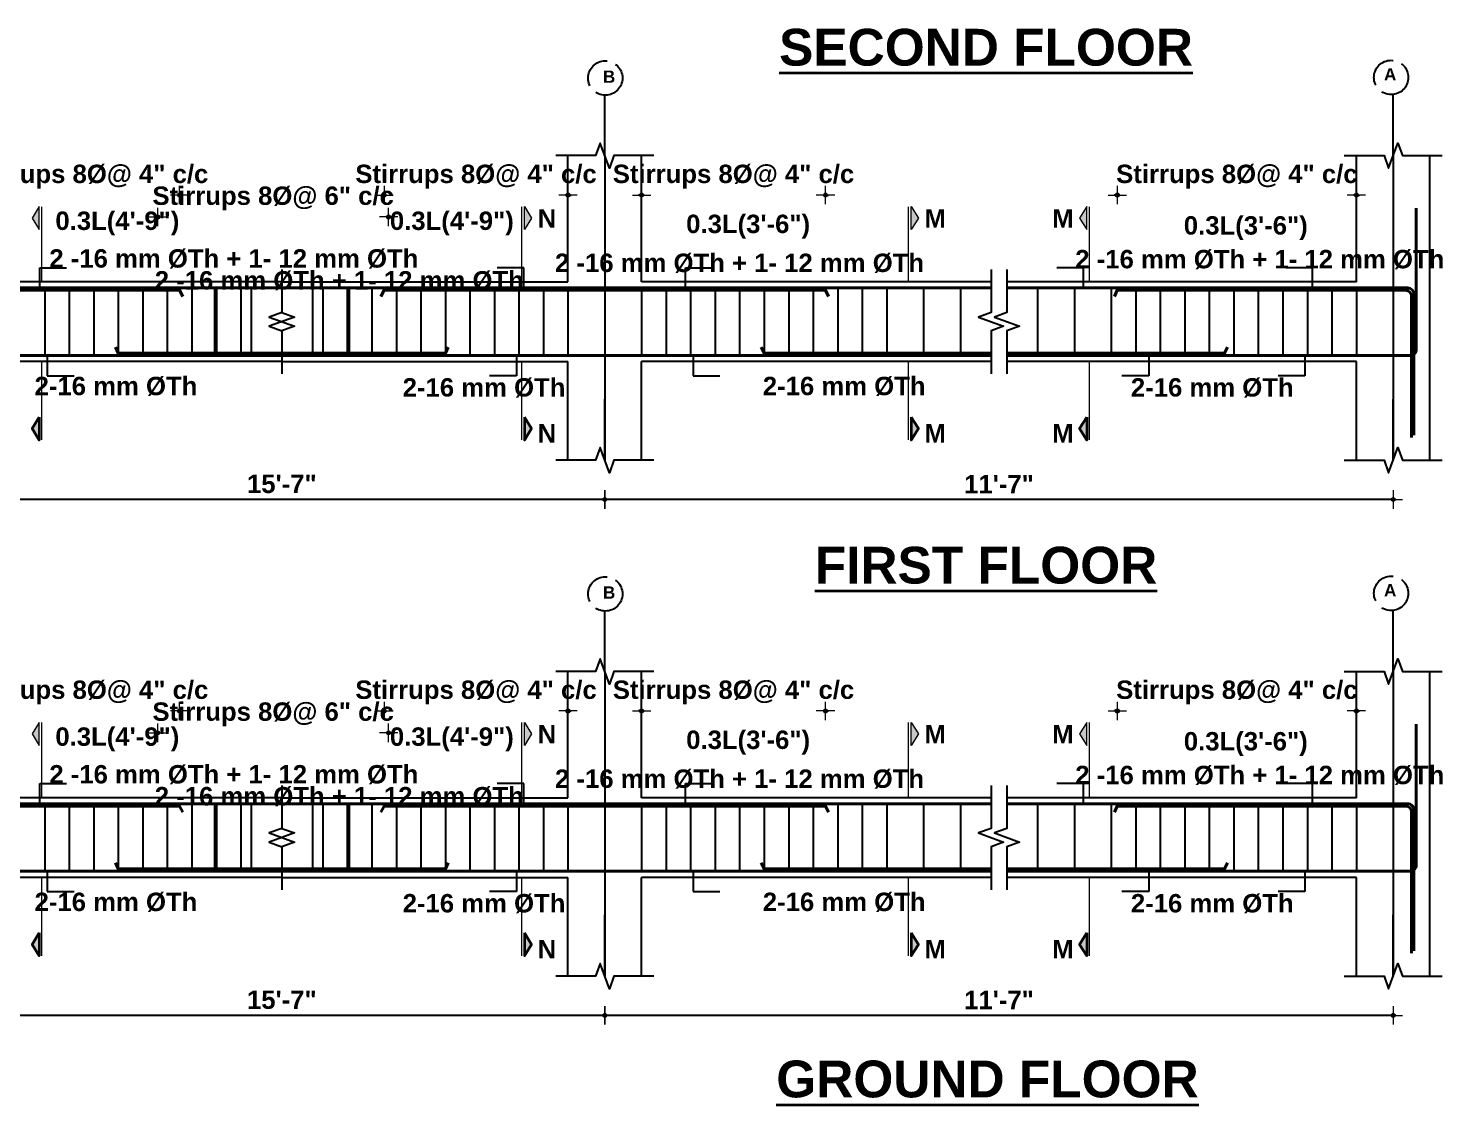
# Model space of a CAD drawing. Header units: inches. Extents: x -12073856 to 12321241, y -1226296 to 1319224.
# Drawn here: x 129398.9 to 129860.4, y 49502.2 to 49853.3 of the extents above; entities that cross this region are included whole.
import ezdxf
from ezdxf.enums import TextEntityAlignment as Align

# ---------------------------------------------------------------- set-up
doc = ezdxf.new("R2010")
doc.units = ezdxf.units.IN
doc.header["$MEASUREMENT"] = 0
doc.header["$PDMODE"] = 35
doc.linetypes.add('ACAD_ISO02W100', pattern=[15, 12, -3])
for name, color, linetype, lineweight in [('BAR', 5, 'Continuous', 40), ('Dimension', 130, 'Continuous', 9), ('Hatch', 9, 'Continuous', 9), ('HATCH1', 4, 'ACAD_ISO02W100', 13), ('TEXT', 255, 'Continuous', 35)]:
    doc.layers.add(name, color=color, linetype=linetype, lineweight=lineweight)
doc.layers.add('STIRRUP', color=10, linetype='Continuous')
doc.styles.add('1.8 str', font='times.ttf', dxfattribs={"width": 0.8, "height": 6})
doc.styles.add('STYLE1', font='arialbd.ttf')
doc.dimstyles.new('1.4', dxfattribs={"dimscale": 0, "dimtxt": 6, "dimasz": 0.5, "dimexe": 2, "dimexo": 9, "dimgap": 2, "dimtad": 1, "dimdec": 0, "dimlfac": 0.5, "dimzin": 3, "dimdsep": 46, "dimlunit": 4, "dimtxsty": '1.8 str', "dimblk": 'DIM', "dimcen": 3, "dimdle": 3, "dimse1": 1, "dimse2": 1, "dimclrd": 256, "dimclre": 256, "dimclrt": 7, "dimadec": 1, "dimazin": 2, "dimtfac": 1, "dimtdec": 0, "dimtix": 1, "dimtofl": 0, "dimtmove": 2, "dimatfit": 3, "dimldrblk": 'ARROW', "dimfxl": 2, "dimfrac": 2, "dimtolj": 2, "dimtzin": 0, "dimarcsym": 0})

# ---------------------------------------------------------------- blocks, each defined once
blk = doc.blocks.new('DIM')
at = {"layer": 'Dimension'}
h = blk.add_hatch(color=256, dxfattribs=at)
h.paths.add_polyline_path([(0, 1.28), (0, 0), (1.28, 0, 0.414214)])
h.paths.add_polyline_path([(1.28, 0), (0, 0), (0, -1.28, 0.414214)])
h.paths.add_polyline_path([(0, 0), (-1.28, 0, 0.414214), (0, -1.28)])
h.paths.add_polyline_path([(0, 1.28, 0.414214), (-1.28, 0), (0, 0)])
for p, q in [((-6, 0), (6, 0)), ((0, 6), (0, -6))]:
    blk.add_line(p, q, dxfattribs=at)
blk.add_circle((0, 0), 1.28, dxfattribs=at)
blk = doc.blocks.new('*D2307')
at = {"layer": 'Defpoints', "color": 0, "ltscale": 10, "transparency": 16777216}
for p in [(129388.29, 49630.62), (129388.29, 49617.08), (129448.29, 49599.57)]:
    blk.add_point(p, dxfattribs=at)
at = {"layer": 'Dimension', "lineweight": -2, "ltscale": 10, "transparency": 16777216}
for p, q in [((129387.79, 49630.62), (129387.29, 49630.62)), ((129448.79, 49630.62), (129449.29, 49630.62))]:
    blk.add_line(p, q, dxfattribs=at)
at = {"layer": 'Dimension', "lineweight": -2, "ltscale": 10, "transparency": 16777216, "xscale": 0.5, "yscale": 0.5, "zscale": 0.5}
blk.add_blockref('DIM', (129388.29, 49630.62), dxfattribs=at)
at = {"layer": 'Dimension', "lineweight": -2, "ltscale": 10, "transparency": 16777216, "xscale": 0.5, "yscale": 0.5, "zscale": 0.5, "rotation": 180}
blk.add_blockref('DIM', (129448.29, 49630.62), dxfattribs=at)
at = {"layer": 'Dimension', "color": 7, "ltscale": 10, "transparency": 16777216, "insert": (129418.29, 49636.65), "char_height": 6, "attachment_point": 5, "style": 'STYLE1'}
blk.add_mtext('\\A2;Stirrups 8%%C@ 4" c/c', dxfattribs=at)
blk = doc.blocks.new('ARROW')
at = {"layer": 'Hatch'}
h = blk.add_hatch(color=256, dxfattribs=at)
h.dxf.hatch_style = 1
h.paths.add_polyline_path([(12191115.76, -1270860.08), (12191485.38, -1270660.08), (12191115.76, -1270660.08)])
for p, q in [((12191115.76, -1270860.08), (12191115.76, -1270060.08)), ((12191015.76, -1270160.08), (12196382.95, -1270160.08)), ((12191485.38, -1270660.08), (12190746.15, -1270660.08)), ((12190746.15, -1270660.08), (12191115.76, -1270860.08)), ((12191485.38, -1270660.08), (12191115.76, -1270860.08))]:
    blk.add_line(p, q, dxfattribs=at)
blk = doc.blocks.new('*D2311')
at = {"layer": 'Defpoints', "color": 0, "ltscale": 10, "transparency": 16777216}
for p in [(129376.29, 49544.13), (129587, 49544.13), (129376.29, 49531.31)]:
    blk.add_point(p, dxfattribs=at)
at = {"layer": 'Dimension', "lineweight": -2, "ltscale": 10, "transparency": 16777216}
blk.add_line((129586.5, 49531.31), (129376.79, 49531.31), dxfattribs=at)
at = {"layer": 'Dimension', "lineweight": -2, "ltscale": 10, "transparency": 16777216, "xscale": 0.5, "yscale": 0.5, "zscale": 0.5, "rotation": 180}
blk.add_blockref('DIM', (129376.29, 49531.31), dxfattribs=at)
at = {"layer": 'Dimension', "lineweight": -2, "ltscale": 10, "transparency": 16777216, "xscale": 0.5, "yscale": 0.5, "zscale": 0.5}
blk.add_blockref('DIM', (129587, 49531.31), dxfattribs=at)
at = {"layer": 'Dimension', "color": 7, "ltscale": 10, "transparency": 16777216, "insert": (129481.65, 49536.38), "char_height": 6, "attachment_point": 5, "style": 'STYLE1'}
blk.add_mtext('\\A2;15\'-7"', dxfattribs=at)
blk = doc.blocks.new('*D2313')
at = {"layer": 'Defpoints', "color": 0, "ltscale": 10, "transparency": 16777216}
for p in [(129754.21, 49630.62), (129832.21, 49618.65), (129754.21, 49614.08)]:
    blk.add_point(p, dxfattribs=at)
at = {"layer": 'Dimension', "lineweight": -2, "ltscale": 10, "transparency": 16777216}
for p, q in [((129753.71, 49630.62), (129753.21, 49630.62)), ((129832.71, 49630.62), (129833.21, 49630.62))]:
    blk.add_line(p, q, dxfattribs=at)
at = {"layer": 'Dimension', "lineweight": -2, "ltscale": 10, "transparency": 16777216, "xscale": 0.5, "yscale": 0.5, "zscale": 0.5}
blk.add_blockref('DIM', (129754.21, 49630.62), dxfattribs=at)
at = {"layer": 'Dimension', "lineweight": -2, "ltscale": 10, "transparency": 16777216, "xscale": 0.5, "yscale": 0.5, "zscale": 0.5, "rotation": 180}
blk.add_blockref('DIM', (129832.21, 49630.62), dxfattribs=at)
at = {"layer": 'Dimension', "color": 7, "ltscale": 10, "transparency": 16777216, "insert": (129793.21, 49636.65), "char_height": 6, "attachment_point": 5, "style": 'STYLE1'}
blk.add_mtext('\\A2;Stirrups 8%%C@ 4" c/c', dxfattribs=at)
blk = doc.blocks.new('*D2314')
at = {"layer": 'Defpoints', "color": 0, "ltscale": 10, "transparency": 16777216}
for p in [(129587, 49544.13), (129844.21, 49544.13), (129587, 49531.31)]:
    blk.add_point(p, dxfattribs=at)
at = {"layer": 'Dimension', "lineweight": -2, "ltscale": 10, "transparency": 16777216}
blk.add_line((129843.71, 49531.31), (129587.5, 49531.31), dxfattribs=at)
at = {"layer": 'Dimension', "lineweight": -2, "ltscale": 10, "transparency": 16777216, "xscale": 0.5, "yscale": 0.5, "zscale": 0.5, "rotation": 180}
blk.add_blockref('DIM', (129587, 49531.31), dxfattribs=at)
at = {"layer": 'Dimension', "lineweight": -2, "ltscale": 10, "transparency": 16777216, "xscale": 0.5, "yscale": 0.5, "zscale": 0.5}
blk.add_blockref('DIM', (129844.21, 49531.31), dxfattribs=at)
at = {"layer": 'Dimension', "color": 7, "ltscale": 10, "transparency": 16777216, "insert": (129715.61, 49536.33), "char_height": 6, "attachment_point": 5, "style": 'STYLE1'}
blk.add_mtext('\\A2;11\'-7"', dxfattribs=at)
blk = doc.blocks.new('*D2315')
at = {"layer": 'Defpoints', "color": 0, "ltscale": 10, "transparency": 16777216}
for p in [(129516.48, 49623.49), (129441.13, 49606.95), (129516.48, 49592.43)]:
    blk.add_point(p, dxfattribs=at)
at = {"layer": 'Dimension', "lineweight": -2, "ltscale": 10, "transparency": 16777216}
for p, q in [((129440.63, 49623.49), (129440.13, 49623.49)), ((129516.98, 49623.49), (129517.48, 49623.49))]:
    blk.add_line(p, q, dxfattribs=at)
at = {"layer": 'Dimension', "lineweight": -2, "ltscale": 10, "transparency": 16777216, "xscale": 0.5, "yscale": 0.5, "zscale": 0.5}
blk.add_blockref('DIM', (129441.13, 49623.49), dxfattribs=at)
at = {"layer": 'Dimension', "lineweight": -2, "ltscale": 10, "transparency": 16777216, "xscale": 0.5, "yscale": 0.5, "zscale": 0.5, "rotation": 180}
blk.add_blockref('DIM', (129516.48, 49623.49), dxfattribs=at)
at = {"layer": 'Dimension', "color": 7, "ltscale": 10, "transparency": 16777216, "insert": (129478.81, 49629.51), "char_height": 6, "attachment_point": 5, "style": 'STYLE1'}
blk.add_mtext('\\A2;Stirrups 8%%C@ 6" c/c', dxfattribs=at)
blk = doc.blocks.new('*D2316')
at = {"layer": 'Defpoints', "color": 0, "ltscale": 10, "transparency": 16777216}
for p in [(129575, 49630.62), (129575, 49617.08), (129515, 49599.57)]:
    blk.add_point(p, dxfattribs=at)
at = {"layer": 'Dimension', "lineweight": -2, "ltscale": 10, "transparency": 16777216}
for p, q in [((129514.5, 49630.62), (129514, 49630.62)), ((129575.5, 49630.62), (129576, 49630.62))]:
    blk.add_line(p, q, dxfattribs=at)
at = {"layer": 'Dimension', "lineweight": -2, "ltscale": 10, "transparency": 16777216, "xscale": 0.5, "yscale": 0.5, "zscale": 0.5}
blk.add_blockref('DIM', (129515, 49630.62), dxfattribs=at)
at = {"layer": 'Dimension', "lineweight": -2, "ltscale": 10, "transparency": 16777216, "xscale": 0.5, "yscale": 0.5, "zscale": 0.5, "rotation": 180}
blk.add_blockref('DIM', (129575, 49630.62), dxfattribs=at)
at = {"layer": 'Dimension', "color": 7, "ltscale": 10, "transparency": 16777216, "insert": (129545, 49636.65), "char_height": 6, "attachment_point": 5, "style": 'STYLE1'}
blk.add_mtext('\\A2;Stirrups 8%%C@ 4" c/c', dxfattribs=at)
blk = doc.blocks.new('*D2317')
at = {"layer": 'Defpoints', "color": 0, "ltscale": 10, "transparency": 16777216}
for p in [(129599, 49630.62), (129599, 49617.08), (129659, 49599.57)]:
    blk.add_point(p, dxfattribs=at)
at = {"layer": 'Dimension', "lineweight": -2, "ltscale": 10, "transparency": 16777216}
for p, q in [((129598.5, 49630.62), (129598, 49630.62)), ((129659.5, 49630.62), (129660, 49630.62))]:
    blk.add_line(p, q, dxfattribs=at)
at = {"layer": 'Dimension', "lineweight": -2, "ltscale": 10, "transparency": 16777216, "xscale": 0.5, "yscale": 0.5, "zscale": 0.5}
blk.add_blockref('DIM', (129599, 49630.62), dxfattribs=at)
at = {"layer": 'Dimension', "lineweight": -2, "ltscale": 10, "transparency": 16777216, "xscale": 0.5, "yscale": 0.5, "zscale": 0.5, "rotation": 180}
blk.add_blockref('DIM', (129659, 49630.62), dxfattribs=at)
at = {"layer": 'Dimension', "color": 7, "ltscale": 10, "transparency": 16777216, "insert": (129629, 49636.65), "char_height": 6, "attachment_point": 5, "style": 'STYLE1'}
blk.add_mtext('\\A2;Stirrups 8%%C@ 4" c/c', dxfattribs=at)
blk = doc.blocks.new('*D2363')
at = {"layer": 'Defpoints', "color": 0, "ltscale": 10, "transparency": 16777216}
for p in [(129388.29, 49798.92), (129388.29, 49785.37), (129448.29, 49767.86)]:
    blk.add_point(p, dxfattribs=at)
at = {"layer": 'Dimension', "lineweight": -2, "ltscale": 10, "transparency": 16777216}
for p, q in [((129387.79, 49798.92), (129387.29, 49798.92)), ((129448.79, 49798.92), (129449.29, 49798.92))]:
    blk.add_line(p, q, dxfattribs=at)
at = {"layer": 'Dimension', "lineweight": -2, "ltscale": 10, "transparency": 16777216, "xscale": 0.5, "yscale": 0.5, "zscale": 0.5}
blk.add_blockref('DIM', (129388.29, 49798.92), dxfattribs=at)
at = {"layer": 'Dimension', "lineweight": -2, "ltscale": 10, "transparency": 16777216, "xscale": 0.5, "yscale": 0.5, "zscale": 0.5, "rotation": 180}
blk.add_blockref('DIM', (129448.29, 49798.92), dxfattribs=at)
at = {"layer": 'Dimension', "color": 7, "ltscale": 10, "transparency": 16777216, "insert": (129418.29, 49804.94), "char_height": 6, "attachment_point": 5, "style": 'STYLE1'}
blk.add_mtext('\\A2;Stirrups 8%%C@ 4" c/c', dxfattribs=at)
blk = doc.blocks.new('*D2367')
at = {"layer": 'Defpoints', "color": 0, "ltscale": 10, "transparency": 16777216}
for p in [(129754.21, 49798.92), (129832.21, 49786.94), (129754.21, 49782.37)]:
    blk.add_point(p, dxfattribs=at)
at = {"layer": 'Dimension', "lineweight": -2, "ltscale": 10, "transparency": 16777216}
for p, q in [((129753.71, 49798.92), (129753.21, 49798.92)), ((129832.71, 49798.92), (129833.21, 49798.92))]:
    blk.add_line(p, q, dxfattribs=at)
at = {"layer": 'Dimension', "lineweight": -2, "ltscale": 10, "transparency": 16777216, "xscale": 0.5, "yscale": 0.5, "zscale": 0.5}
blk.add_blockref('DIM', (129754.21, 49798.92), dxfattribs=at)
at = {"layer": 'Dimension', "lineweight": -2, "ltscale": 10, "transparency": 16777216, "xscale": 0.5, "yscale": 0.5, "zscale": 0.5, "rotation": 180}
blk.add_blockref('DIM', (129832.21, 49798.92), dxfattribs=at)
at = {"layer": 'Dimension', "color": 7, "ltscale": 10, "transparency": 16777216, "insert": (129793.21, 49804.94), "char_height": 6, "attachment_point": 5, "style": 'STYLE1'}
blk.add_mtext('\\A2;Stirrups 8%%C@ 4" c/c', dxfattribs=at)
blk = doc.blocks.new('*D2368')
at = {"layer": 'Defpoints', "color": 0, "ltscale": 10, "transparency": 16777216}
for p in [(129516.48, 49791.78), (129441.13, 49775.24), (129516.48, 49760.73)]:
    blk.add_point(p, dxfattribs=at)
at = {"layer": 'Dimension', "lineweight": -2, "ltscale": 10, "transparency": 16777216}
for p, q in [((129440.63, 49791.78), (129440.13, 49791.78)), ((129516.98, 49791.78), (129517.48, 49791.78))]:
    blk.add_line(p, q, dxfattribs=at)
at = {"layer": 'Dimension', "lineweight": -2, "ltscale": 10, "transparency": 16777216, "xscale": 0.5, "yscale": 0.5, "zscale": 0.5}
blk.add_blockref('DIM', (129441.13, 49791.78), dxfattribs=at)
at = {"layer": 'Dimension', "lineweight": -2, "ltscale": 10, "transparency": 16777216, "xscale": 0.5, "yscale": 0.5, "zscale": 0.5, "rotation": 180}
blk.add_blockref('DIM', (129516.48, 49791.78), dxfattribs=at)
at = {"layer": 'Dimension', "color": 7, "ltscale": 10, "transparency": 16777216, "insert": (129478.81, 49797.81), "char_height": 6, "attachment_point": 5, "style": 'STYLE1'}
blk.add_mtext('\\A2;Stirrups 8%%C@ 6" c/c', dxfattribs=at)
blk = doc.blocks.new('*D2369')
at = {"layer": 'Defpoints', "color": 0, "ltscale": 10, "transparency": 16777216}
for p in [(129575, 49798.92), (129575, 49785.37), (129515, 49767.86)]:
    blk.add_point(p, dxfattribs=at)
at = {"layer": 'Dimension', "lineweight": -2, "ltscale": 10, "transparency": 16777216}
for p, q in [((129514.5, 49798.92), (129514, 49798.92)), ((129575.5, 49798.92), (129576, 49798.92))]:
    blk.add_line(p, q, dxfattribs=at)
at = {"layer": 'Dimension', "lineweight": -2, "ltscale": 10, "transparency": 16777216, "xscale": 0.5, "yscale": 0.5, "zscale": 0.5}
blk.add_blockref('DIM', (129515, 49798.92), dxfattribs=at)
at = {"layer": 'Dimension', "lineweight": -2, "ltscale": 10, "transparency": 16777216, "xscale": 0.5, "yscale": 0.5, "zscale": 0.5, "rotation": 180}
blk.add_blockref('DIM', (129575, 49798.92), dxfattribs=at)
at = {"layer": 'Dimension', "color": 7, "ltscale": 10, "transparency": 16777216, "insert": (129545, 49804.94), "char_height": 6, "attachment_point": 5, "style": 'STYLE1'}
blk.add_mtext('\\A2;Stirrups 8%%C@ 4" c/c', dxfattribs=at)
blk = doc.blocks.new('*D2370')
at = {"layer": 'Defpoints', "color": 0, "ltscale": 10, "transparency": 16777216}
for p in [(129599, 49798.92), (129599, 49785.37), (129659, 49767.86)]:
    blk.add_point(p, dxfattribs=at)
at = {"layer": 'Dimension', "lineweight": -2, "ltscale": 10, "transparency": 16777216}
for p, q in [((129598.5, 49798.92), (129598, 49798.92)), ((129659.5, 49798.92), (129660, 49798.92))]:
    blk.add_line(p, q, dxfattribs=at)
at = {"layer": 'Dimension', "lineweight": -2, "ltscale": 10, "transparency": 16777216, "xscale": 0.5, "yscale": 0.5, "zscale": 0.5}
blk.add_blockref('DIM', (129599, 49798.92), dxfattribs=at)
at = {"layer": 'Dimension', "lineweight": -2, "ltscale": 10, "transparency": 16777216, "xscale": 0.5, "yscale": 0.5, "zscale": 0.5, "rotation": 180}
blk.add_blockref('DIM', (129659, 49798.92), dxfattribs=at)
at = {"layer": 'Dimension', "color": 7, "ltscale": 10, "transparency": 16777216, "insert": (129629, 49804.94), "char_height": 6, "attachment_point": 5, "style": 'STYLE1'}
blk.add_mtext('\\A2;Stirrups 8%%C@ 4" c/c', dxfattribs=at)
blk = doc.blocks.new('*D2371')
at = {"layer": 'Defpoints', "color": 0, "ltscale": 10, "transparency": 16777216}
for p in [(129376.29, 49712.42), (129587, 49712.42), (129376.29, 49699.61)]:
    blk.add_point(p, dxfattribs=at)
at = {"layer": 'Dimension', "lineweight": -2, "ltscale": 10, "transparency": 16777216}
blk.add_line((129586.5, 49699.61), (129376.79, 49699.61), dxfattribs=at)
at = {"layer": 'Dimension', "lineweight": -2, "ltscale": 10, "transparency": 16777216, "xscale": 0.5, "yscale": 0.5, "zscale": 0.5, "rotation": 180}
blk.add_blockref('DIM', (129376.29, 49699.61), dxfattribs=at)
at = {"layer": 'Dimension', "lineweight": -2, "ltscale": 10, "transparency": 16777216, "xscale": 0.5, "yscale": 0.5, "zscale": 0.5}
blk.add_blockref('DIM', (129587, 49699.61), dxfattribs=at)
at = {"layer": 'Dimension', "color": 7, "ltscale": 10, "transparency": 16777216, "insert": (129481.65, 49704.67), "char_height": 6, "attachment_point": 5, "style": 'STYLE1'}
blk.add_mtext('\\A2;15\'-7"', dxfattribs=at)
blk = doc.blocks.new('*D2373')
at = {"layer": 'Defpoints', "color": 0, "ltscale": 10, "transparency": 16777216}
for p in [(129587, 49712.42), (129844.21, 49712.42), (129587, 49699.61)]:
    blk.add_point(p, dxfattribs=at)
at = {"layer": 'Dimension', "lineweight": -2, "ltscale": 10, "transparency": 16777216}
blk.add_line((129843.71, 49699.61), (129587.5, 49699.61), dxfattribs=at)
at = {"layer": 'Dimension', "lineweight": -2, "ltscale": 10, "transparency": 16777216, "xscale": 0.5, "yscale": 0.5, "zscale": 0.5, "rotation": 180}
blk.add_blockref('DIM', (129587, 49699.61), dxfattribs=at)
at = {"layer": 'Dimension', "lineweight": -2, "ltscale": 10, "transparency": 16777216, "xscale": 0.5, "yscale": 0.5, "zscale": 0.5}
blk.add_blockref('DIM', (129844.21, 49699.61), dxfattribs=at)
at = {"layer": 'Dimension', "color": 7, "ltscale": 10, "transparency": 16777216, "insert": (129715.61, 49704.62), "char_height": 6, "attachment_point": 5, "style": 'STYLE1'}
blk.add_mtext('\\A2;11\'-7"', dxfattribs=at)

msp = doc.modelspace()

# ---------------------------------------------------------------- hatches: boundary and pattern name
at = {"layer": 'TEXT', "ltscale": 10}
for points in [[(129402.5, 49795.16), (129402.5, 49787.65), (129400.19, 49791.41)], [(129560.8, 49795.16), (129560.8, 49787.65), (129563.11, 49791.41)], [(129686.99, 49795.16), (129686.99, 49787.65), (129689.3, 49791.41)], [(129744.23, 49795.16), (129744.23, 49787.65), (129741.92, 49791.41)], [(129402.5, 49719.02), (129402.5, 49726.52), (129400.19, 49722.77)], [(129560.8, 49719.02), (129560.8, 49726.52), (129563.11, 49722.77)], [(129686.99, 49719.02), (129686.99, 49726.52), (129689.3, 49722.77)], [(129744.23, 49719.02), (129744.23, 49726.52), (129741.92, 49722.77)], [(129402.5, 49626.86), (129402.5, 49619.36), (129400.19, 49623.11)], [(129560.8, 49626.86), (129560.8, 49619.36), (129563.11, 49623.11)], [(129686.99, 49626.86), (129686.99, 49619.36), (129689.3, 49623.11)], [(129744.23, 49626.86), (129744.23, 49619.36), (129741.92, 49623.11)], [(129402.5, 49550.72), (129402.5, 49558.23), (129400.19, 49554.48)], [(129560.8, 49550.72), (129560.8, 49558.23), (129563.11, 49554.48)], [(129686.99, 49550.72), (129686.99, 49558.23), (129689.3, 49554.48)], [(129744.23, 49550.72), (129744.23, 49558.23), (129741.92, 49554.48)]]:
    msp.add_hatch(color=256, dxfattribs=at).paths.add_polyline_path(points)

# ---------------------------------------------------------------- linework, layer by layer
for p, q in [((129587, 49811.78), (129587, 49831.73)), ((129844.21, 49811.78), (129844.21, 49831.73)), ((129587, 49811.78), (129587, 49712.42)), ((129844.21, 49811.78), (129844.21, 49712.42)), ((129587, 49712.42), (129587, 49732.37)), ((129844.21, 49712.42), (129844.21, 49732.37)), ((129587, 49643.48), (129587, 49663.43)), ((129844.21, 49643.48), (129844.21, 49663.43)), ((129587, 49643.48), (129587, 49544.13)), ((129844.21, 49643.48), (129844.21, 49544.13)), ((129587, 49544.13), (129587, 49564.08)), ((129844.21, 49544.13), (129844.21, 49564.08))]:
    msp.add_line(p, q)
at = {"ltscale": 10}
for p, q in [((129575, 49770.61), (129575, 49811.78)), ((129599, 49770.61), (129599, 49811.78)), ((129832.21, 49770.61), (129832.21, 49811.78)), ((129856.21, 49744.61), (129856.21, 49811.78)), ((129481.65, 49770.61), (129388.29, 49770.61)), ((129481.65, 49770.61), (129575, 49770.61)), ((129713, 49770.61), (129599, 49770.61)), ((129832.21, 49770.61), (129718.21, 49770.61)), ((129481.65, 49744.61), (129388.29, 49744.61)), ((129481.65, 49744.61), (129575, 49744.61)), ((129575, 49712.42), (129575, 49744.61)), ((129713, 49744.61), (129599, 49744.61)), ((129599, 49712.42), (129599, 49744.61)), ((129832.21, 49744.61), (129718.21, 49744.61)), ((129832.21, 49712.42), (129832.21, 49744.61)), ((129856.21, 49712.42), (129856.21, 49744.61)), ((129575, 49602.32), (129575, 49643.48)), ((129599, 49602.32), (129599, 49643.48)), ((129832.21, 49602.32), (129832.21, 49643.48)), ((129856.21, 49576.32), (129856.21, 49643.48)), ((129481.65, 49602.32), (129388.29, 49602.32)), ((129481.65, 49602.32), (129575, 49602.32)), ((129713, 49602.32), (129599, 49602.32)), ((129832.21, 49602.32), (129718.21, 49602.32)), ((129481.65, 49576.32), (129388.29, 49576.32)), ((129481.65, 49576.32), (129575, 49576.32)), ((129575, 49544.13), (129575, 49576.32)), ((129713, 49576.32), (129599, 49576.32)), ((129599, 49544.13), (129599, 49576.32)), ((129832.21, 49576.32), (129718.21, 49576.32)), ((129832.21, 49544.13), (129832.21, 49576.32)), ((129856.21, 49544.13), (129856.21, 49576.32))]:
    msp.add_line(p, q, dxfattribs=at)
at = {"linetype": 'Continuous', "ltscale": 10}
for points in [[(129603, 49811.78), (129590, 49811.78), (129588.5, 49807.65), (129585.5, 49815.9), (129584, 49811.78), (129571, 49811.78)], [(129828.21, 49811.78), (129841.21, 49811.78), (129842.71, 49807.65), (129845.71, 49815.9), (129847.21, 49811.78), (129860.21, 49811.78)], [(129481.65, 49774.61), (129481.65, 49760.61), (129477.52, 49759.11), (129485.77, 49756.11), (129481.65, 49754.61), (129481.65, 49740.61)], [(129481.65, 49774.61), (129481.65, 49760.61), (129477.52, 49759.11), (129485.77, 49756.11), (129481.65, 49754.61), (129481.65, 49740.61)], [(129481.65, 49774.61), (129481.65, 49760.61), (129485.77, 49759.11), (129477.52, 49756.11), (129481.65, 49754.61), (129481.65, 49740.61)], [(129481.65, 49774.61), (129481.65, 49760.61), (129485.77, 49759.11), (129477.52, 49756.11), (129481.65, 49754.61), (129481.65, 49740.61)], [(129713, 49774.61), (129713, 49760.61), (129708.88, 49759.11), (129717.12, 49756.11), (129713, 49754.61), (129713, 49740.61)], [(129718.21, 49774.61), (129718.21, 49760.61), (129714.09, 49759.11), (129722.34, 49756.11), (129718.21, 49754.61), (129718.21, 49740.61)], [(129603, 49712.42), (129590, 49712.42), (129588.5, 49708.3), (129585.5, 49716.54), (129584, 49712.42), (129571, 49712.42)], [(129828.21, 49712.42), (129841.21, 49712.42), (129842.71, 49708.3), (129845.71, 49716.54), (129847.21, 49712.42), (129860.21, 49712.42)], [(129603, 49643.48), (129590, 49643.48), (129588.5, 49639.36), (129585.5, 49647.6), (129584, 49643.48), (129571, 49643.48)], [(129828.21, 49643.48), (129841.21, 49643.48), (129842.71, 49639.36), (129845.71, 49647.6), (129847.21, 49643.48), (129860.21, 49643.48)], [(129481.65, 49606.32), (129481.65, 49592.32), (129477.52, 49590.82), (129485.77, 49587.82), (129481.65, 49586.32), (129481.65, 49572.32)], [(129481.65, 49606.32), (129481.65, 49592.32), (129477.52, 49590.82), (129485.77, 49587.82), (129481.65, 49586.32), (129481.65, 49572.32)], [(129481.65, 49606.32), (129481.65, 49592.32), (129485.77, 49590.82), (129477.52, 49587.82), (129481.65, 49586.32), (129481.65, 49572.32)], [(129481.65, 49606.32), (129481.65, 49592.32), (129485.77, 49590.82), (129477.52, 49587.82), (129481.65, 49586.32), (129481.65, 49572.32)], [(129713, 49606.32), (129713, 49592.32), (129708.88, 49590.82), (129717.12, 49587.82), (129713, 49586.32), (129713, 49572.32)], [(129718.21, 49606.32), (129718.21, 49592.32), (129714.09, 49590.82), (129722.34, 49587.82), (129718.21, 49586.32), (129718.21, 49572.32)], [(129603, 49544.13), (129590, 49544.13), (129588.5, 49540), (129585.5, 49548.25), (129584, 49544.13), (129571, 49544.13)], [(129828.21, 49544.13), (129841.21, 49544.13), (129842.71, 49540), (129845.71, 49548.25), (129847.21, 49544.13), (129860.21, 49544.13)]]:
    msp.add_lwpolyline(points, dxfattribs=at)
at = {"layer": 'BAR', "ltscale": 10}
for p, q in [((129376.29, 49768.61), (129481.65, 49768.61)), ((129587, 49768.61), (129481.65, 49768.61)), ((129587, 49768.61), (129713, 49768.61)), ((129376.29, 49746.61), (129481.65, 49746.61)), ((129587, 49746.61), (129481.65, 49746.61)), ((129587, 49746.61), (129713, 49746.61)), ((129376.29, 49600.32), (129481.65, 49600.32)), ((129587, 49600.32), (129481.65, 49600.32)), ((129587, 49600.32), (129713, 49600.32)), ((129376.29, 49578.32), (129481.65, 49578.32)), ((129587, 49578.32), (129481.65, 49578.32)), ((129587, 49578.32), (129713, 49578.32))]:
    msp.add_line(p, q, dxfattribs=at)
for points in [[(129832.21, 49746.61), (129849.7, 49746.61, 0.414214), (129851.71, 49748.62), (129851.71, 49794.61)], [(129850.96, 49720.61), (129850.96, 49766.59, 0.414214), (129848.95, 49768.61), (129832.21, 49768.61)], [(129850.21, 49719.86), (129850.21, 49765.84, 0.414214), (129848.2, 49767.86), (129832.21, 49767.86)], [(129832.21, 49578.32), (129849.7, 49578.32, 0.414214), (129851.71, 49580.33), (129851.71, 49626.32)], [(129850.96, 49552.32), (129850.96, 49598.3, 0.414214), (129848.95, 49600.32), (129832.21, 49600.32)], [(129850.21, 49551.57), (129850.21, 49597.55, 0.414214), (129848.2, 49599.57), (129832.21, 49599.57)]]:
    msp.add_lwpolyline(points, format="xyb", dxfattribs=at)
for points in [[(129449.34, 49765.86), (129448.29, 49767.86), (129376.29, 49767.86)], [(129513.95, 49765.86), (129515, 49767.86), (129587, 49767.86)], [(129660.04, 49765.86), (129659, 49767.86), (129587, 49767.86)], [(129844.21, 49768.61), (129718.21, 49768.61)], [(129844.21, 49767.86), (129754.21, 49767.86), (129753.26, 49765.86)], [(129427.34, 49749.36), (129428.29, 49747.36), (129481.65, 49747.36)], [(129535.95, 49749.36), (129535, 49747.36), (129481.65, 49747.36)], [(129638.04, 49749.36), (129639, 49747.36), (129713, 49747.36)], [(129790.17, 49749.36), (129789.21, 49747.36), (129718.21, 49747.36)], [(129718.21, 49746.61), (129844.21, 49746.61)], [(129449.34, 49597.57), (129448.29, 49599.57), (129376.29, 49599.57)], [(129513.95, 49597.57), (129515, 49599.57), (129587, 49599.57)], [(129660.04, 49597.57), (129659, 49599.57), (129587, 49599.57)], [(129844.21, 49600.32), (129718.21, 49600.32)], [(129844.21, 49599.57), (129754.21, 49599.57), (129753.26, 49597.57)], [(129427.34, 49581.07), (129428.29, 49579.07), (129481.65, 49579.07)], [(129535.95, 49581.07), (129535, 49579.07), (129481.65, 49579.07)], [(129638.04, 49581.07), (129639, 49579.07), (129713, 49579.07)], [(129790.17, 49581.07), (129789.21, 49579.07), (129718.21, 49579.07)], [(129718.21, 49578.32), (129844.21, 49578.32)]]:
    msp.add_lwpolyline(points, dxfattribs=at)
at = {"layer": 'Dimension', "ltscale": 10}
for p, q in [((129403.35, 49770.61), (129403.35, 49795.11)), ((129559.94, 49770.61), (129559.94, 49795.11)), ((129686.13, 49770.61), (129686.13, 49795.11)), ((129745.08, 49770.61), (129745.08, 49795.11)), ((129403.35, 49719.07), (129403.35, 49744.61)), ((129559.94, 49719.07), (129559.94, 49744.61)), ((129686.13, 49719.07), (129686.13, 49744.61)), ((129745.08, 49719.07), (129745.08, 49744.61)), ((129403.35, 49602.32), (129403.35, 49626.81)), ((129559.94, 49602.32), (129559.94, 49626.81)), ((129686.13, 49602.32), (129686.13, 49626.81)), ((129745.08, 49602.32), (129745.08, 49626.81)), ((129403.35, 49550.77), (129403.35, 49576.32)), ((129559.94, 49550.77), (129559.94, 49576.32)), ((129686.13, 49550.77), (129686.13, 49576.32)), ((129745.08, 49550.77), (129745.08, 49576.32))]:
    msp.add_line(p, q, dxfattribs=at)
for points in [[(129402.5, 49787.65), (129402.5, 49795.16), (129400.19, 49791.41), (129402.5, 49787.65)], [(129560.8, 49787.65), (129560.8, 49795.16), (129563.11, 49791.41), (129560.8, 49787.65)], [(129686.99, 49787.65), (129686.99, 49795.16), (129689.3, 49791.41), (129686.99, 49787.65)], [(129744.23, 49787.65), (129744.23, 49795.16), (129741.92, 49791.41), (129744.23, 49787.65)], [(129402.5, 49619.36), (129402.5, 49626.86), (129400.19, 49623.11), (129402.5, 49619.36)], [(129560.8, 49619.36), (129560.8, 49626.86), (129563.11, 49623.11), (129560.8, 49619.36)], [(129686.99, 49619.36), (129686.99, 49626.86), (129689.3, 49623.11), (129686.99, 49619.36)], [(129744.23, 49619.36), (129744.23, 49626.86), (129741.92, 49623.11), (129744.23, 49619.36)]]:
    msp.add_lwpolyline(points, dxfattribs=at)
at = {"layer": 'HATCH1', "lineweight": 25}
for centre in [(129587.16, 49837.1), (129843.53, 49837.3), (129587.16, 49668.81), (129843.53, 49669.01)]:
    msp.add_circle(centre, 5.6, dxfattribs=at)
at = {"layer": 'STIRRUP'}
for p, q in [((129404.29, 49769.01), (129404.29, 49746.21)), ((129412.29, 49769.01), (129412.29, 49746.21)), ((129420.29, 49769.01), (129420.29, 49746.21)), ((129428.29, 49769.01), (129428.29, 49746.21)), ((129436.29, 49769.01), (129436.29, 49746.21)), ((129444.29, 49769.01), (129444.29, 49746.21)), ((129452.29, 49769.01), (129452.29, 49746.21)), ((129459.65, 49769.01), (129459.65, 49746.21)), ((129460.29, 49769.01), (129460.29, 49746.21)), ((129468.29, 49769.01), (129468.29, 49746.21)), ((129471.65, 49769.01), (129471.65, 49746.21)), ((129491.65, 49769.01), (129491.65, 49746.21)), ((129495, 49769.01), (129495, 49746.21)), ((129503, 49769.01), (129503, 49746.21)), ((129503.65, 49769.01), (129503.65, 49746.21)), ((129511, 49769.01), (129511, 49746.21)), ((129519, 49769.01), (129519, 49746.21)), ((129527, 49769.01), (129527, 49746.21)), ((129535, 49769.01), (129535, 49746.21)), ((129543, 49769.01), (129543, 49746.21)), ((129551, 49769.01), (129551, 49746.21)), ((129559, 49769.01), (129559, 49746.21)), ((129567, 49769.01), (129567, 49746.21)), ((129575, 49769.01), (129575, 49746.21)), ((129599, 49769.01), (129599, 49746.21)), ((129607, 49769.01), (129607, 49746.21)), ((129615, 49769.01), (129615, 49746.21)), ((129623, 49769.01), (129623, 49746.21)), ((129631, 49769.01), (129631, 49746.21)), ((129639, 49769.01), (129639, 49746.21)), ((129647, 49769.01), (129647, 49746.21)), ((129655, 49769.01), (129655, 49746.21)), ((129663, 49769.01), (129663, 49746.21)), ((129671, 49769.01), (129671, 49746.21)), ((129679, 49769.01), (129679, 49746.21)), ((129691, 49769.01), (129691, 49746.21)), ((129703, 49769.01), (129703, 49746.21)), ((129728.21, 49769.01), (129728.21, 49746.21)), ((129740.21, 49769.01), (129740.21, 49746.21)), ((129752.21, 49769.01), (129752.21, 49746.21)), ((129760.21, 49769.01), (129760.21, 49746.21)), ((129768.21, 49769.01), (129768.21, 49746.21)), ((129776.21, 49769.01), (129776.21, 49746.21)), ((129784.21, 49769.01), (129784.21, 49746.21)), ((129792.21, 49769.01), (129792.21, 49746.21)), ((129800.21, 49769.01), (129800.21, 49746.21)), ((129808.21, 49769.01), (129808.21, 49746.21)), ((129816.21, 49769.01), (129816.21, 49746.21)), ((129824.21, 49769.01), (129824.21, 49746.21)), ((129832.21, 49769.01), (129832.21, 49746.21)), ((129404.29, 49600.72), (129404.29, 49577.92)), ((129412.29, 49600.72), (129412.29, 49577.92)), ((129420.29, 49600.72), (129420.29, 49577.92)), ((129428.29, 49600.72), (129428.29, 49577.92)), ((129436.29, 49600.72), (129436.29, 49577.92)), ((129444.29, 49600.72), (129444.29, 49577.92)), ((129452.29, 49600.72), (129452.29, 49577.92)), ((129459.65, 49600.72), (129459.65, 49577.92)), ((129460.29, 49600.72), (129460.29, 49577.92)), ((129468.29, 49600.72), (129468.29, 49577.92)), ((129471.65, 49600.72), (129471.65, 49577.92)), ((129491.65, 49600.72), (129491.65, 49577.92)), ((129495, 49600.72), (129495, 49577.92)), ((129503, 49600.72), (129503, 49577.92)), ((129503.65, 49600.72), (129503.65, 49577.92)), ((129511, 49600.72), (129511, 49577.92)), ((129519, 49600.72), (129519, 49577.92)), ((129527, 49600.72), (129527, 49577.92)), ((129535, 49600.72), (129535, 49577.92)), ((129543, 49600.72), (129543, 49577.92)), ((129551, 49600.72), (129551, 49577.92)), ((129559, 49600.72), (129559, 49577.92)), ((129567, 49600.72), (129567, 49577.92)), ((129575, 49600.72), (129575, 49577.92)), ((129599, 49600.72), (129599, 49577.92)), ((129607, 49600.72), (129607, 49577.92)), ((129615, 49600.72), (129615, 49577.92)), ((129623, 49600.72), (129623, 49577.92)), ((129631, 49600.72), (129631, 49577.92)), ((129639, 49600.72), (129639, 49577.92)), ((129647, 49600.72), (129647, 49577.92)), ((129655, 49600.72), (129655, 49577.92)), ((129663, 49600.72), (129663, 49577.92)), ((129671, 49600.72), (129671, 49577.92)), ((129679, 49600.72), (129679, 49577.92)), ((129691, 49600.72), (129691, 49577.92)), ((129703, 49600.72), (129703, 49577.92)), ((129728.21, 49600.72), (129728.21, 49577.92)), ((129740.21, 49600.72), (129740.21, 49577.92)), ((129752.21, 49600.72), (129752.21, 49577.92)), ((129760.21, 49600.72), (129760.21, 49577.92)), ((129768.21, 49600.72), (129768.21, 49577.92)), ((129776.21, 49600.72), (129776.21, 49577.92)), ((129784.21, 49600.72), (129784.21, 49577.92)), ((129792.21, 49600.72), (129792.21, 49577.92)), ((129800.21, 49600.72), (129800.21, 49577.92)), ((129808.21, 49600.72), (129808.21, 49577.92)), ((129816.21, 49600.72), (129816.21, 49577.92)), ((129824.21, 49600.72), (129824.21, 49577.92)), ((129832.21, 49600.72), (129832.21, 49577.92))]:
    msp.add_line(p, q, dxfattribs=at)
at = {"layer": 'TEXT', "ltscale": 10}
for points in [[(129402.5, 49726.52), (129402.5, 49719.02), (129400.19, 49722.77), (129402.5, 49726.52)], [(129560.8, 49726.52), (129560.8, 49719.02), (129563.11, 49722.77), (129560.8, 49726.52)], [(129686.99, 49726.52), (129686.99, 49719.02), (129689.3, 49722.77), (129686.99, 49726.52)], [(129744.23, 49726.52), (129744.23, 49719.02), (129741.92, 49722.77), (129744.23, 49726.52)], [(129402.5, 49558.23), (129402.5, 49550.72), (129400.19, 49554.48), (129402.5, 49558.23)], [(129560.8, 49558.23), (129560.8, 49550.72), (129563.11, 49554.48), (129560.8, 49558.23)], [(129686.99, 49558.23), (129686.99, 49550.72), (129689.3, 49554.48), (129686.99, 49558.23)], [(129744.23, 49558.23), (129744.23, 49550.72), (129741.92, 49554.48), (129744.23, 49558.23)]]:
    msp.add_lwpolyline(points, dxfattribs=at)

# ---------------------------------------------------------------- texts
at = {"layer": 'HATCH1', "lineweight": 25, "style": 'STYLE1'}
for s, p in [('B', (129586.39, 49835.55)), ('A', (129841.21, 49836.31)), ('B', (129586.39, 49667.26)), ('A', (129841.21, 49668.02))]:
    msp.add_text(s, height=4, dxfattribs=at).set_placement(p)
at = {"layer": 'TEXT', "style": 'STYLE1'}
for s, p in [('%%USECOND FLOOR', (129711.38, 49847.16)), ('%%UFIRST FLOOR', (129711.38, 49678.19)), ('%%UGROUND FLOOR', (129711.86, 49510.57))]:
    msp.add_text(s, height=12, dxfattribs=at).set_placement(p, align=Align.MIDDLE_CENTER)
for s, p in [('0.3L(4\'-9")', (129407.77, 49787.55)), ('0.3L(4\'-9")', (129516.89, 49787.55)), ('0.3L(3\'-6")', (129613.56, 49786.53)), ('0.3L(3\'-6")', (129775.9, 49786.03)), ('0.3L(4\'-9")', (129407.77, 49619.26)), ('0.3L(4\'-9")', (129516.89, 49619.26)), ('0.3L(3\'-6")', (129613.56, 49618.23)), ('0.3L(3\'-6")', (129775.9, 49617.74))]:
    msp.add_text(s, height=6, dxfattribs=at).set_placement(p)
at = {"layer": 'TEXT', "ltscale": 10, "style": 'STYLE1'}
for s, p in [('N', (129565.1, 49788.32)), ('M', (129691.29, 49788.32)), ('M', (129732.95, 49788.32)), ('2 -16 mm %%CTh + 1- 12 mm %%CTh', (129405.8, 49775.26)), ('2 -16 mm %%CTh + 1- 12 mm %%CTh', (129570.77, 49773.83)), ('2 -16 mm %%CTh + 1- 12 mm %%CTh', (129740.49, 49775.03)), ('2 -16 mm %%CTh + 1- 12 mm %%CTh', (129440.2, 49768.11)), ('2-16 mm %%CTh ', (129400.99, 49733.64)), ('2-16 mm %%CTh ', (129521.07, 49733.19)), ('2-16 mm %%CTh ', (129638.56, 49733.64)), ('2-16 mm %%CTh ', (129758.64, 49733.19)), ('N', (129565.1, 49718.19)), ('M', (129691.29, 49718.19)), ('M', (129732.95, 49718.19)), ('N', (129565.1, 49620.03)), ('M', (129691.29, 49620.03)), ('M', (129732.95, 49620.03)), ('2 -16 mm %%CTh + 1- 12 mm %%CTh', (129405.8, 49606.97)), ('2 -16 mm %%CTh + 1- 12 mm %%CTh', (129570.77, 49605.53)), ('2 -16 mm %%CTh + 1- 12 mm %%CTh', (129740.49, 49606.74)), ('2 -16 mm %%CTh + 1- 12 mm %%CTh', (129440.2, 49599.82)), ('2-16 mm %%CTh ', (129400.99, 49565.35)), ('2-16 mm %%CTh ', (129638.56, 49565.35)), ('2-16 mm %%CTh ', (129521.07, 49564.9)), ('2-16 mm %%CTh ', (129758.64, 49564.9)), ('N', (129565.1, 49549.9)), ('M', (129691.29, 49549.9)), ('M', (129732.95, 49549.9))]:
    msp.add_text(s, height=6, dxfattribs=at).set_placement(p)

# ---------------------------------------------------------------- dimensions: what is measured, and where the dimension line sits
at = {"layer": 'Dimension', "ltscale": 10}
for base, p1, p2, text, picture, middle in [((129388.29, 49798.92), (129448.29, 49767.86), (129388.29, 49785.37), 'Stirrups 8%%C@ 4" c/c', '*D2363', (129418.29, 49804.94)), ((129599, 49798.92), (129659, 49767.86), (129599, 49785.37), 'Stirrups 8%%C@ 4" c/c', '*D2370', (129629, 49804.94)), ((129754.21, 49798.92), (129832.21, 49786.94), (129754.21, 49782.37), 'Stirrups 8%%C@ 4" c/c', '*D2367', (129793.21, 49804.94)), ((129376.29, 49699.61), (129587, 49712.42), (129376.29, 49712.42), '15\'-7"', '*D2371', (129481.65, 49704.67)), ((129587, 49699.61), (129844.21, 49712.42), (129587, 49712.42), '11\'-7"', '*D2373', (129715.61, 49704.62)), ((129388.29, 49630.62), (129448.29, 49599.57), (129388.29, 49617.08), 'Stirrups 8%%C@ 4" c/c', '*D2307', (129418.29, 49636.65)), ((129599, 49630.62), (129659, 49599.57), (129599, 49617.08), 'Stirrups 8%%C@ 4" c/c', '*D2317', (129629, 49636.65)), ((129754.21, 49630.62), (129832.21, 49618.65), (129754.21, 49614.08), 'Stirrups 8%%C@ 4" c/c', '*D2313', (129793.21, 49636.65)), ((129376.29, 49531.31), (129587, 49544.13), (129376.29, 49544.13), '15\'-7"', '*D2311', (129481.65, 49536.38)), ((129587, 49531.31), (129844.21, 49544.13), (129587, 49544.13), '11\'-7"', '*D2314', (129715.61, 49536.33))]:
    dim = msp.add_linear_dim(base=base, p1=p1, p2=p2, angle=180, text=text, dimstyle='1.4', override={"dimscale": 1, "dimtxsty": 'STYLE1'}, dxfattribs=at)
    dim.commit()
    dim.dimension.update_dxf_attribs({"geometry": picture, "text_midpoint": middle})
for base, p1, p2, text, picture, middle in [((129575, 49798.92), (129515, 49767.86), (129575, 49785.37), 'Stirrups 8%%C@ 4" c/c', '*D2369', (129545, 49804.94)), ((129516.48, 49791.78), (129441.13, 49775.24), (129516.48, 49760.73), 'Stirrups 8%%C@ 6" c/c', '*D2368', (129478.81, 49797.81)), ((129575, 49630.62), (129515, 49599.57), (129575, 49617.08), 'Stirrups 8%%C@ 4" c/c', '*D2316', (129545, 49636.65)), ((129516.48, 49623.49), (129441.13, 49606.95), (129516.48, 49592.43), 'Stirrups 8%%C@ 6" c/c', '*D2315', (129478.81, 49629.51))]:
    dim = msp.add_linear_dim(base=base, p1=p1, p2=p2, text=text, dimstyle='1.4', override={"dimscale": 1, "dimtxsty": 'STYLE1'}, dxfattribs=at)
    dim.commit()
    dim.dimension.update_dxf_attribs({"geometry": picture, "text_midpoint": middle})

# ---------------------------------------------------------------- leaders
for points in [[(129402.65, 49769.01), (129402.65, 49775.22), (129411.37, 49775.22)], [(129560.64, 49769.01), (129560.64, 49775.22), (129551.92, 49775.22)], [(129613.35, 49769.01), (129613.35, 49775.22), (129622.07, 49775.22)], [(129743.18, 49769.01), (129743.18, 49775.22), (129734.46, 49775.22)], [(129817.86, 49769.01), (129817.86, 49775.22), (129809.14, 49775.22)], [(129405.13, 49746.21), (129405.13, 49740), (129413.85, 49740)], [(129558.16, 49746.21), (129558.16, 49740), (129549.44, 49740)], [(129615.84, 49746.21), (129615.84, 49740), (129624.56, 49740)], [(129764.45, 49746.21), (129764.45, 49740), (129755.73, 49740)], [(129815.38, 49746.21), (129815.38, 49740), (129806.66, 49740)], [(129402.65, 49600.72), (129402.65, 49606.93), (129411.37, 49606.93)], [(129560.64, 49600.72), (129560.64, 49606.93), (129551.92, 49606.93)], [(129613.35, 49600.72), (129613.35, 49606.93), (129622.07, 49606.93)], [(129743.18, 49600.72), (129743.18, 49606.93), (129734.46, 49606.93)], [(129817.86, 49600.72), (129817.86, 49606.93), (129809.14, 49606.93)], [(129405.13, 49577.92), (129405.13, 49571.71), (129413.85, 49571.71)], [(129558.16, 49577.92), (129558.16, 49571.71), (129549.44, 49571.71)], [(129615.84, 49577.92), (129615.84, 49571.71), (129624.56, 49571.71)], [(129764.45, 49577.92), (129764.45, 49571.71), (129755.73, 49571.71)], [(129815.38, 49577.92), (129815.38, 49571.71), (129806.66, 49571.71)]]:
    msp.add_leader(points, dimstyle='1.4', override={"dimscale": 1, "dimtxsty": 'STYLE1'}, dxfattribs=at)

doc.saveas('drawing.dxf')
